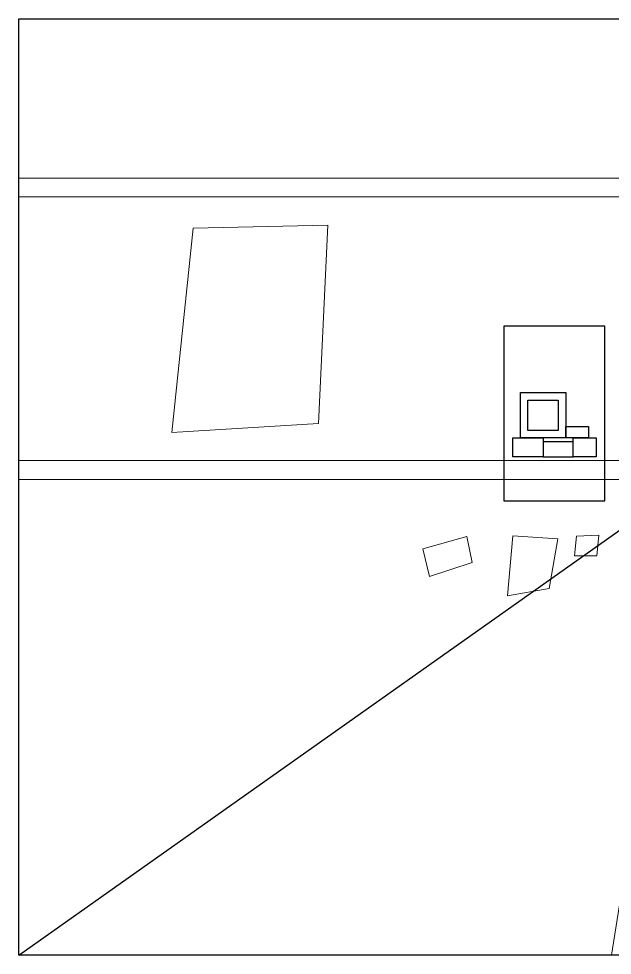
# Model space of a CAD drawing. Header units: millimetres. Extents: x 19 to 1404, y 22 to 319.
# Drawn here: x 983.8 to 1172.1, y 21.6 to 318.6 of the extents above; entities that cross this region are included whole.
import ezdxf

# ---------------------------------------------------------------- set-up
doc = ezdxf.new("R2010")
doc.units = ezdxf.units.MM
for name, color, linetype, lineweight in [('Existing', 4, 'Continuous', 13), ('Road', 252, 'Continuous', 13), ('Wall', 42, 'Continuous', 30)]:
    doc.layers.add(name, color=color, linetype=linetype, lineweight=lineweight)
doc.layers.add('Site', color=6, linetype='Continuous')

msp = doc.modelspace()

# ---------------------------------------------------------------- linework, layer by layer
for p, q in [((983.76, 318.6), (1403.76, 318.6)), ((983.76, 21.6), (983.76, 318.6)), ((983.76, 21.6), (1403.76, 318.6)), ((1403.76, 21.6), (983.76, 21.6))]:
    msp.add_line(p, q)
at = {"layer": 'Existing'}
for p, q in [((1125.91, 154.45), (1111.97, 150.49)), ((1127.68, 146.12), (1125.91, 154.45)), ((1138.8, 135.54), (1140.56, 154.6)), ((1140.56, 154.6), (1154.82, 153.68)), ((1160.09, 148.25), (1160.72, 154.48)), ((1160.72, 154.48), (1167.86, 154.78)), ((1167.86, 154.78), (1167.19, 148.25)), ((1154.82, 153.68), (1152.07, 137.9)), ((1111.97, 150.49), (1114.13, 141.71)), ((1114.13, 141.71), (1127.68, 146.12)), ((1167.19, 148.25), (1160.09, 148.25)), ((1152.07, 137.9), (1138.8, 135.54))]:
    msp.add_line(p, q, dxfattribs=at)
msp.add_lwpolyline([(1081.88, 253.17), (1078.91, 190.2), (1032.31, 187.39), (1039.13, 252.18)], close=True, dxfattribs=at)
at = {"layer": 'Road'}
for p, q in [((983.76, 268.09), (1403.76, 268.09)), ((983.76, 262.09), (1403.76, 262.09)), ((983.76, 178.47), (1403.76, 178.47))]:
    msp.add_line(p, q, dxfattribs=at)
msp.add_lwpolyline([(1171.8, 21.6), (1190.96, 141.95), (1193.78, 166.91, 0.4475), (1188.81, 172.47), (983.76, 172.47)], format="xyb", dxfattribs=at)
at = {"layer": 'Site'}
msp.add_lwpolyline([(1137.73, 165.67), (1169.73, 165.67), (1169.73, 221.07), (1137.73, 221.07)], close=True, dxfattribs=at)
at = {"layer": 'Wall'}
for points in [[(1142.93, 200.07), (1157.33, 200.07), (1157.33, 185.67), (1142.93, 185.67)], [(1154.93, 197.67), (1154.93, 188.07), (1145.33, 188.07), (1145.33, 197.67)], [(1157.33, 189.27), (1164.53, 189.27), (1164.53, 185.67), (1157.33, 185.67)], [(1140.53, 179.67), (1140.53, 185.67), (1150.13, 185.67), (1150.13, 179.67)], [(1150.13, 179.67), (1159.73, 179.67), (1159.73, 184.47), (1150.13, 184.47)], [(1159.73, 185.67), (1166.93, 185.67), (1166.93, 179.67), (1159.73, 179.67)]]:
    msp.add_lwpolyline(points, close=True, dxfattribs=at)

doc.saveas('drawing.dxf')
